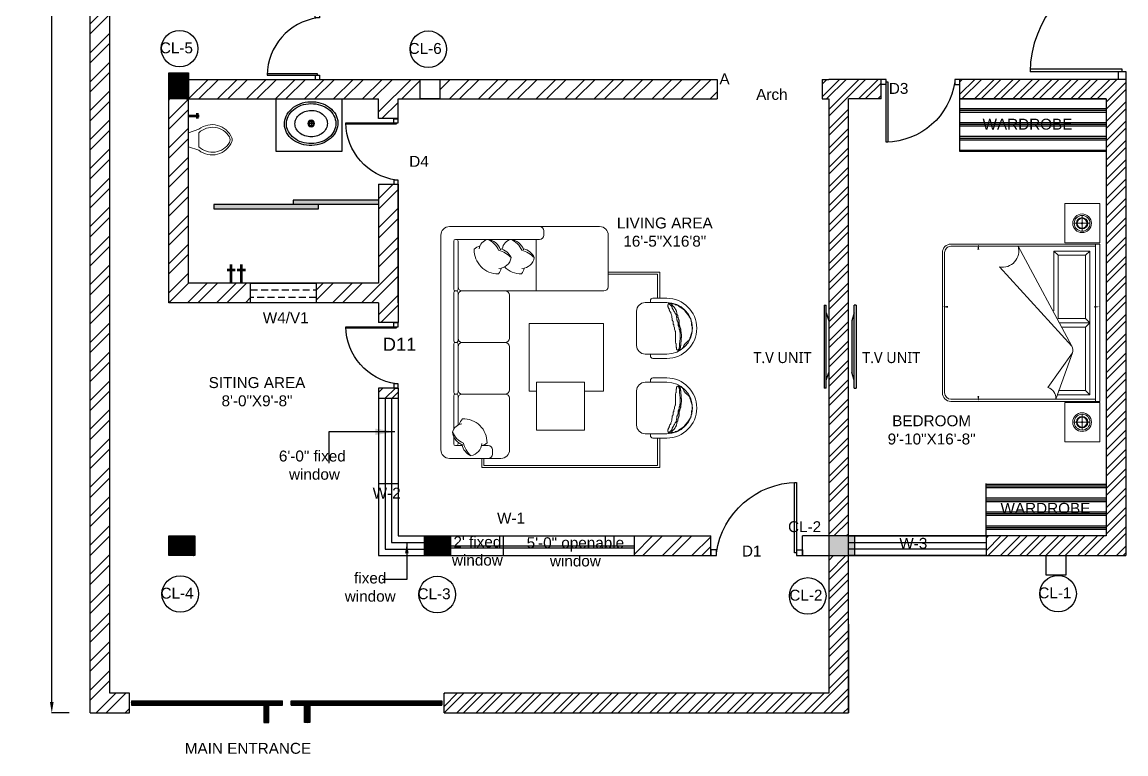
# Model space of a CAD drawing. Header units: inches. Extents: x 111 to 708, y 100 to 802.
# Drawn here: x 111 to 616, y 100 to 435 of the extents above; entities that cross this region are included whole.
import ezdxf

# ---------------------------------------------------------------- set-up
doc = ezdxf.new("R2010")
doc.units = ezdxf.units.IN
doc.header["$MEASUREMENT"] = 0
doc.linetypes.add('HIDDEN2', pattern=[4.7625, 3.175, -1.5875])
for name, color, linetype in [('Appliances', 7, 'Continuous'), ('AREA', 113, 'Continuous'), ('door', 70, 'Continuous'), ('entery gate', 120, 'Continuous'), ('FURNI', 5, 'Continuous'), ('Furniture Layout_30-12-17$0$0-FF-TEXT', 3, 'Continuous'), ('TEXT', 11, 'Continuous'), ('wall', 20, 'Continuous'), ('window', 147, 'Continuous')]:
    doc.layers.add(name, color=color, linetype=linetype)
for name, color, linetype, lineweight in [('ceiling', 144, 'Continuous', 18), ('FURN', 191, 'Continuous', 13), ('revised plan$0$fixtures', 67, 'Continuous', 5)]:
    doc.layers.add(name, color=color, linetype=linetype, lineweight=lineweight)
doc.styles.get("Standard").update_dxf_attribs({"font": 'arial.ttf'})
doc.dimstyles.new('ISO-25', dxfattribs={"dimtxt": 2.5, "dimasz": 2.5, "dimexe": 1.25, "dimexo": 0.625, "dimtad": 1, "dimdec": 0, "dimlunit": 4, "dimtxsty": 'Standard', "dimcen": 2.5, "dimadec": 0, "dimazin": 0, "dimtfac": 1, "dimtdec": 0, "dimtmove": 0, "dimatfit": 3, "dimfxl": 1, "dimarcsym": 0})
doc.dimstyles.get("Standard").update_dxf_attribs({"dimtxt": 6, "dimasz": 5, "dimexe": 0.18, "dimexo": 0.0625, "dimgap": 0.09, "dimtad": 0, "dimtih": 1, "dimtoh": 1, "dimdec": 1, "dimzin": 0, "dimdsep": 46, "dimlunit": 4, "dimtxsty": 'Standard', "dimcen": 0.09, "dimadec": 0, "dimazin": 0, "dimtfac": 1, "dimtdec": 1, "dimtofl": 0, "dimtmove": 0, "dimatfit": 3, "dimfxl": 8, "dimfxlon": 1, "dimtolj": 1, "dimtzin": 0, "dimarcsym": 0})
pattern_1 = [(45, (-13936.562, -3188.478), (-4.4194174, 4.4194174), []), (45, (-13936.562, -3185.353), (-4.4194174, 4.4194174), [])]
pattern_2 = [(45, (-13936.562, -3188.478), (-6.629126, 6.629126), []), (45, (-13936.562, -3183.79), (-6.629126, 6.629126), [])]

# ---------------------------------------------------------------- blocks, each defined once
blk = doc.blocks.new('door')
at = {"layer": 'Furniture Layout_30-12-17$0$0-FF-TEXT'}
for p, q in [((19011.3, 10504.69), (19011.3, 10507.69)), ((19011.3, 10507.69), (19014.3, 10507.69)), ((19014.3, 10507.69), (19014.3, 10504.69)), ((19014.3, 10504.69), (19011.3, 10504.69)), ((19012.8, 10464.69), (18976.8, 10464.69)), ((18976.8, 10464.69), (18976.8, 10463.69)), ((18976.8, 10463.69), (19014.3, 10463.69)), ((19011.3, 10463.69), (19011.3, 10460.69)), ((19012.8, 10463.69), (19012.8, 10464.69)), ((19014.3, 10463.69), (19014.3, 10460.69)), ((19011.3, 10460.69), (19014.3, 10460.69))]:
    blk.add_line(p, q, dxfattribs=at)
blk.add_arc((19018.78, 10463.13), 41.98, 98.1895, 179.2411, dxfattribs=at)
blk = doc.blocks.new('HG')
for p, q in [((34010.57, -5530.25), (34010.57, -5520.42)), ((34014.5, -5516.49), (34030.22, -5516.49)), ((34034.15, -5530.25), (34034.15, -5520.42)), ((34008.6, -5530.25), (34008.6, -5523.96)), ((34009.78, -5522.78), (34010.57, -5522.78)), ((34034.15, -5522.78), (34034.93, -5522.78)), ((34036.11, -5523.96), (34036.11, -5530.25)), ((34010.84, -5531.15), (34010.84, -5531.06)), ((34010.93, -5531.32), (34010.84, -5531.15)), ((34010.84, -5531.32), (34010.93, -5531.15)), ((34010.84, -5531.49), (34010.84, -5531.32)), ((34010.93, -5531.15), (34011.27, -5530.97)), ((34010.93, -5531.15), (34011.1, -5531.32)), ((34010.93, -5531.83), (34010.93, -5531.32)), ((34011.02, -5532.01), (34010.93, -5531.83)), ((34010.93, -5532.18), (34010.93, -5532.09)), ((34011.1, -5532.26), (34010.93, -5532.18)), ((34011.02, -5532.69), (34011.02, -5532.01)), ((34011.1, -5532.87), (34011.02, -5532.69)), ((34011.1, -5531.32), (34011.27, -5531.4)), ((34011.27, -5532.35), (34011.1, -5532.26)), ((34011.1, -5533.21), (34011.1, -5532.87)), ((34011.19, -5533.38), (34011.1, -5533.21)), ((34011.19, -5533.57), (34011.19, -5533.38)), ((34011.27, -5533.74), (34011.19, -5533.57)), ((34011.27, -5530.97), (34011.45, -5530.89)), ((34011.27, -5531.4), (34011.36, -5531.58)), ((34011.45, -5532.52), (34011.27, -5532.35)), ((34011.27, -5533.91), (34011.27, -5533.74)), ((34011.45, -5534), (34011.27, -5533.91)), ((34011.36, -5531.58), (34011.45, -5531.75)), ((34011.45, -5530.89), (34011.62, -5530.89)), ((34011.45, -5531.75), (34011.62, -5531.83)), ((34011.62, -5532.61), (34011.45, -5532.52)), ((34011.53, -5534.17), (34011.45, -5534)), ((34011.62, -5534.34), (34011.53, -5534.17)), ((34011.62, -5530.89), (34011.79, -5530.8)), ((34011.62, -5531.83), (34011.7, -5532.01)), ((34011.79, -5532.78), (34011.62, -5532.61)), ((34011.62, -5534.86), (34011.62, -5534.34)), ((34011.7, -5535.03), (34011.62, -5534.86)), ((34011.7, -5532.01), (34011.96, -5532.18)), ((34011.79, -5535.2), (34011.7, -5535.03)), ((34011.79, -5530.8), (34012.31, -5530.8)), ((34011.96, -5532.87), (34011.79, -5532.78)), ((34011.79, -5535.37), (34011.79, -5535.2)), ((34011.96, -5535.46), (34011.79, -5535.37)), ((34011.96, -5532.18), (34012.13, -5532.35)), ((34012.13, -5532.95), (34011.96, -5532.87)), ((34012.05, -5535.63), (34011.96, -5535.46)), ((34012.22, -5535.72), (34012.05, -5535.63)), ((34012.13, -5532.35), (34012.31, -5532.52)), ((34012.22, -5533.14), (34012.13, -5532.95)), ((34012.39, -5533.31), (34012.22, -5533.14)), ((34012.31, -5535.89), (34012.22, -5535.72)), ((34012.31, -5530.8), (34012.48, -5530.89)), ((34012.31, -5532.52), (34012.48, -5532.61)), ((34012.48, -5533.48), (34012.39, -5533.31)), ((34012.48, -5530.89), (34012.65, -5530.89)), ((34012.48, -5532.61), (34012.74, -5532.69)), ((34012.65, -5533.64), (34012.48, -5533.48)), ((34012.65, -5530.89), (34012.82, -5530.97)), ((34012.82, -5533.74), (34012.65, -5533.64)), ((34012.74, -5532.69), (34012.91, -5532.78)), ((34012.82, -5530.97), (34012.99, -5531.06)), ((34012.99, -5533.81), (34012.82, -5533.74)), ((34012.91, -5532.78), (34013.17, -5532.78)), ((34012.99, -5531.06), (34013.17, -5531.06)), ((34013.17, -5533.91), (34012.99, -5533.81)), ((34013.17, -5531.06), (34013.34, -5531.23)), ((34013.17, -5532.78), (34013.34, -5532.87)), ((34013.34, -5534.08), (34013.17, -5533.91)), ((34013.34, -5531.23), (34013.51, -5531.32)), ((34013.34, -5532.87), (34013.51, -5532.95)), ((34013.51, -5534.17), (34013.34, -5534.08)), ((34013.51, -5531.32), (34013.68, -5531.4)), ((34013.51, -5532.95), (34013.68, -5533.14)), ((34013.68, -5534.25), (34013.51, -5534.17)), ((34013.68, -5531.4), (34013.85, -5531.4)), ((34013.68, -5533.14), (34013.85, -5533.14)), ((34013.85, -5534.43), (34013.68, -5534.25)), ((34013.85, -5531.4), (34014.03, -5531.49)), ((34013.85, -5533.14), (34014.03, -5533.31)), ((34014.03, -5534.51), (34013.85, -5534.43)), ((34014.03, -5531.49), (34014.2, -5531.49)), ((34014.03, -5533.31), (34014.45, -5533.48)), ((34014.2, -5534.6), (34014.03, -5534.51)), ((34014.2, -5531.49), (34014.37, -5531.58)), ((34014.37, -5534.6), (34014.2, -5534.6)), ((34014.37, -5531.58), (34014.71, -5531.75)), ((34014.54, -5534.68), (34014.37, -5534.6)), ((34014.45, -5533.48), (34014.88, -5533.81)), ((34014.71, -5534.77), (34014.54, -5534.68)), ((34014.71, -5531.75), (34015.07, -5532.09)), ((34014.88, -5534.77), (34014.71, -5534.77)), ((34014.88, -5533.81), (34015.24, -5534)), ((34015.07, -5534.86), (34014.88, -5534.77)), ((34015.07, -5532.09), (34015.24, -5532.09)), ((34015.41, -5534.86), (34015.07, -5534.86)), ((34015.24, -5532.09), (34015.5, -5532.18)), ((34015.24, -5534), (34015.5, -5534.17)), ((34015.67, -5534.94), (34015.41, -5534.86)), ((34015.5, -5532.18), (34015.84, -5532.26)), ((34015.5, -5534.17), (34015.67, -5534.25)), ((34015.67, -5534.25), (34015.93, -5534.43)), ((34015.84, -5534.94), (34015.67, -5534.94)), ((34015.84, -5532.26), (34016.18, -5532.44)), ((34016.01, -5535.03), (34015.84, -5534.94)), ((34015.93, -5534.43), (34016.18, -5534.51)), ((34016.18, -5535.11), (34016.01, -5535.03)), ((34016.18, -5532.44), (34016.36, -5532.44)), ((34016.18, -5534.51), (34016.36, -5534.6)), ((34016.36, -5535.2), (34016.18, -5535.11)), ((34016.36, -5532.44), (34016.7, -5532.52)), ((34016.36, -5534.6), (34016.53, -5534.6)), ((34016.53, -5535.29), (34016.36, -5535.2)), ((34016.53, -5534.6), (34016.79, -5534.68)), ((34016.7, -5535.29), (34016.53, -5535.29)), ((34016.7, -5532.52), (34016.96, -5532.52)), ((34016.96, -5535.37), (34016.7, -5535.29)), ((34016.79, -5534.68), (34016.96, -5534.68)), ((34016.96, -5532.52), (34017.22, -5532.61)), ((34016.96, -5534.68), (34017.22, -5534.77)), ((34017.22, -5535.37), (34016.96, -5535.37)), ((34017.22, -5532.61), (34017.47, -5532.61)), ((34017.22, -5534.77), (34017.39, -5534.86)), ((34017.39, -5535.46), (34017.22, -5535.37)), ((34017.39, -5534.86), (34018.16, -5534.86)), ((34017.56, -5535.46), (34017.39, -5535.46)), ((34017.47, -5532.61), (34017.82, -5532.78)), ((34017.82, -5535.63), (34017.56, -5535.46)), ((34017.82, -5532.78), (34018.59, -5532.78)), ((34017.99, -5535.72), (34017.82, -5535.63)), ((34018.16, -5535.72), (34017.99, -5535.72)), ((34018.16, -5534.86), (34018.42, -5534.94)), ((34018.33, -5535.8), (34018.16, -5535.72)), ((34018.42, -5534.94), (34018.68, -5535.03)), ((34018.59, -5532.78), (34019.28, -5533.14)), ((34018.68, -5535.03), (34018.93, -5535.11)), ((34018.93, -5535.11), (34019.11, -5535.2)), ((34019.11, -5535.2), (34019.28, -5535.29)), ((34019.28, -5533.14), (34020.41, -5533.14)), ((34019.28, -5535.29), (34019.54, -5535.37)), ((34019.54, -5535.37), (34019.71, -5535.46)), ((34019.71, -5535.46), (34019.88, -5535.54)), ((34019.88, -5535.54), (34021.09, -5535.54)), ((34020.41, -5533.14), (34020.75, -5533.48)), ((34020.75, -5533.48), (34021.44, -5533.48)), ((34021.09, -5535.54), (34021.78, -5535.89)), ((34021.44, -5533.48), (34022.12, -5533.81)), ((34022.12, -5533.81), (34022.81, -5533.81)), ((34022.81, -5533.81), (34023.5, -5534.17)), ((34023.5, -5534.17), (34023.67, -5534.17)), ((34023.67, -5534.17), (34023.84, -5534.25)), ((34023.84, -5534.25), (34026.16, -5534.25)), ((34026.16, -5534.25), (34026.43, -5534.34)), ((34026.43, -5534.34), (34027.89, -5534.34)), ((34027.89, -5534.34), (34028.07, -5534.25)), ((34028.07, -5534.25), (34028.75, -5534.25)), ((34028.75, -5534.25), (34028.92, -5534.34)), ((34028.92, -5534.34), (34029.1, -5534.43)), ((34029.1, -5534.43), (34029.27, -5534.43)), ((34029.27, -5534.43), (34029.44, -5534.51)), ((34029.44, -5534.51), (34030.47, -5534.51)), ((34030.47, -5534.51), (34030.64, -5534.6)), ((34030.64, -5534.6), (34030.99, -5534.6)), ((34030.99, -5534.6), (34031.16, -5534.68)), ((34031.16, -5534.68), (34031.33, -5534.68)), ((34031.33, -5534.68), (34031.5, -5534.77)), ((34031.5, -5534.77), (34031.86, -5534.77)), ((34031.86, -5534.77), (34032.03, -5534.86)), ((34031.93, -5535.8), (34032.11, -5535.72)), ((34032.03, -5534.86), (34032.2, -5535.03)), ((34032.11, -5535.72), (34032.29, -5535.63)), ((34032.2, -5535.03), (34032.37, -5535.11)), ((34032.29, -5535.63), (34032.37, -5535.63)), ((34032.37, -5535.11), (34032.37, -5535.63)), ((34032.37, -5535.63), (34032.46, -5535.8)), ((34012.48, -5536.06), (34012.31, -5535.89)), ((34012.56, -5536.23), (34012.48, -5536.06)), ((34012.65, -5536.4), (34012.56, -5536.23)), ((34012.74, -5536.58), (34012.65, -5536.4)), ((34012.82, -5536.75), (34012.74, -5536.58)), ((34012.99, -5536.92), (34012.82, -5536.75)), ((34013.08, -5537.09), (34012.99, -5536.92)), ((34013.17, -5537.27), (34013.08, -5537.09)), ((34013.25, -5537.44), (34013.17, -5537.27)), ((34013.42, -5537.61), (34013.25, -5537.44)), ((34013.6, -5537.78), (34013.42, -5537.61)), ((34013.68, -5537.95), (34013.6, -5537.78)), ((34013.77, -5538.13), (34013.68, -5537.95)), ((34013.94, -5538.21), (34013.77, -5538.13)), ((34014.03, -5538.38), (34013.94, -5538.21)), ((34014.2, -5538.38), (34014.03, -5538.38)), ((34014.28, -5538.56), (34014.2, -5538.38)), ((34014.45, -5538.64), (34014.28, -5538.56)), ((34014.63, -5538.73), (34014.45, -5538.64)), ((34014.8, -5538.9), (34014.63, -5538.73)), ((34014.97, -5538.99), (34014.8, -5538.9)), ((34015.07, -5539.16), (34014.97, -5538.99)), ((34015.24, -5539.16), (34015.07, -5539.16)), ((34015.31, -5539.33), (34015.24, -5539.16)), ((34015.5, -5539.42), (34015.31, -5539.33)), ((34015.67, -5539.5), (34015.5, -5539.42)), ((34015.75, -5539.67), (34015.67, -5539.5)), ((34015.93, -5539.67), (34015.75, -5539.67)), ((34015.93, -5539.85), (34015.93, -5539.67)), ((34016.1, -5539.93), (34015.93, -5539.85)), ((34016.18, -5540.1), (34016.1, -5539.93)), ((34016.36, -5540.1), (34016.18, -5540.1)), ((34016.53, -5540.28), (34016.36, -5540.1)), ((34016.7, -5540.36), (34016.53, -5540.28)), ((34016.87, -5540.45), (34016.7, -5540.36)), ((34017.04, -5540.53), (34016.87, -5540.45)), ((34017.22, -5540.62), (34017.04, -5540.53)), ((34017.39, -5540.71), (34017.22, -5540.62)), ((34017.47, -5540.88), (34017.39, -5540.71)), ((34018.68, -5535.8), (34018.33, -5535.8)), ((34018.85, -5535.89), (34018.68, -5535.8)), ((34019.79, -5535.89), (34018.85, -5535.89)), ((34019.97, -5535.97), (34019.79, -5535.89)), ((34020.75, -5535.97), (34019.97, -5535.97)), ((34020.92, -5536.06), (34020.75, -5535.97)), ((34021.09, -5536.06), (34020.92, -5536.06)), ((34021.27, -5536.15), (34021.09, -5536.06)), ((34021.44, -5536.23), (34021.27, -5536.15)), ((34021.95, -5536.4), (34021.44, -5536.23)), ((34021.78, -5535.89), (34022.81, -5535.89)), ((34022.3, -5536.49), (34021.95, -5536.4)), ((34022.47, -5536.58), (34022.3, -5536.49)), ((34022.64, -5536.58), (34022.47, -5536.58)), ((34022.81, -5536.66), (34022.64, -5536.58)), ((34022.81, -5535.89), (34023.16, -5536.23)), ((34023.24, -5536.66), (34022.81, -5536.66)), ((34023.16, -5536.23), (34023.59, -5536.23)), ((34023.41, -5536.75), (34023.24, -5536.66)), ((34023.93, -5536.75), (34023.41, -5536.75)), ((34023.59, -5536.23), (34023.76, -5536.32)), ((34023.76, -5536.32), (34023.93, -5536.32)), ((34023.93, -5536.32), (34024.1, -5536.4)), ((34024.19, -5536.83), (34023.93, -5536.75)), ((34024.1, -5536.4), (34027.46, -5536.4)), ((34024.45, -5536.92), (34024.19, -5536.83)), ((34024.79, -5536.92), (34024.45, -5536.92)), ((34025.05, -5537.01), (34024.79, -5536.92)), ((34025.56, -5537.01), (34025.05, -5537.01)), ((34025.82, -5537.09), (34025.56, -5537.01)), ((34025.99, -5537.09), (34025.82, -5537.09)), ((34026.16, -5537.01), (34025.99, -5537.09)), ((34026.52, -5537.01), (34026.16, -5537.01)), ((34026.69, -5536.92), (34026.52, -5537.01)), ((34028.24, -5536.92), (34026.69, -5536.92)), ((34027.03, -5540.79), (34026.86, -5540.88)), ((34027.29, -5540.71), (34027.03, -5540.79)), ((34027.46, -5540.62), (34027.29, -5540.71)), ((34027.46, -5536.4), (34027.81, -5536.32)), ((34027.64, -5540.53), (34027.46, -5540.62)), ((34027.81, -5540.45), (34027.64, -5540.53)), ((34027.81, -5536.32), (34028.32, -5536.32)), ((34027.89, -5540.28), (34027.81, -5540.45)), ((34028.07, -5540.19), (34027.89, -5540.28)), ((34028.15, -5540.02), (34028.07, -5540.19)), ((34028.32, -5539.93), (34028.15, -5540.02)), ((34028.41, -5536.83), (34028.24, -5536.92)), ((34028.32, -5536.32), (34028.49, -5536.23)), ((34028.41, -5539.76), (34028.32, -5539.93)), ((34028.58, -5536.83), (34028.41, -5536.83)), ((34028.58, -5539.59), (34028.41, -5539.76)), ((34028.49, -5536.23), (34028.67, -5536.23)), ((34028.84, -5536.75), (34028.58, -5536.83)), ((34028.84, -5539.24), (34028.58, -5539.59)), ((34028.67, -5536.23), (34029.1, -5536.15)), ((34029.87, -5536.75), (34028.84, -5536.75)), ((34029.35, -5538.73), (34028.84, -5539.24)), ((34029.1, -5536.15), (34029.78, -5536.15)), ((34029.53, -5538.64), (34029.35, -5538.73)), ((34029.61, -5538.47), (34029.53, -5538.64)), ((34029.78, -5538.38), (34029.61, -5538.47)), ((34029.78, -5536.15), (34030.04, -5536.06)), ((34029.96, -5538.3), (34029.78, -5538.38)), ((34030.04, -5536.66), (34029.87, -5536.75)), ((34030.13, -5538.21), (34029.96, -5538.3)), ((34030.04, -5536.06), (34030.9, -5536.06)), ((34030.21, -5536.66), (34030.04, -5536.66)), ((34030.3, -5538.13), (34030.13, -5538.21)), ((34030.39, -5536.58), (34030.21, -5536.66)), ((34030.47, -5538.04), (34030.3, -5538.13)), ((34030.73, -5536.58), (34030.39, -5536.58)), ((34030.73, -5537.95), (34030.47, -5538.04)), ((34030.9, -5536.49), (34030.73, -5536.58)), ((34030.9, -5537.95), (34030.73, -5537.95)), ((34030.9, -5536.06), (34031.07, -5535.97)), ((34031.16, -5536.49), (34030.9, -5536.49)), ((34031.07, -5537.87), (34030.9, -5537.95)), ((34031.07, -5535.97), (34031.42, -5535.97)), ((34031.16, -5537.7), (34031.07, -5537.87)), ((34031.33, -5536.4), (34031.16, -5536.49)), ((34031.33, -5537.61), (34031.16, -5537.7)), ((34031.5, -5536.32), (34031.33, -5536.4)), ((34031.5, -5537.44), (34031.33, -5537.61)), ((34031.42, -5535.97), (34031.59, -5535.89)), ((34031.86, -5536.32), (34031.5, -5536.32)), ((34031.69, -5537.35), (34031.5, -5537.44)), ((34031.59, -5535.89), (34031.76, -5535.89)), ((34031.86, -5537.09), (34031.69, -5537.18)), ((34031.69, -5537.18), (34031.69, -5537.35)), ((34031.76, -5535.89), (34031.93, -5535.8)), ((34032.03, -5536.23), (34031.86, -5536.32)), ((34031.93, -5536.75), (34031.86, -5536.92)), ((34031.86, -5536.92), (34031.86, -5537.09)), ((34032.03, -5536.58), (34031.93, -5536.75)), ((34032.2, -5536.15), (34032.03, -5536.23)), ((34032.2, -5536.32), (34032.03, -5536.58)), ((34032.37, -5536.15), (34032.2, -5536.15)), ((34032.29, -5536.15), (34032.2, -5536.32)), ((34032.37, -5535.97), (34032.29, -5536.15)), ((34032.46, -5535.8), (34032.37, -5535.97)), ((34017.65, -5541.05), (34017.47, -5540.88)), ((34017.82, -5541.14), (34017.65, -5541.05)), ((34017.99, -5541.22), (34017.82, -5541.14)), ((34018.16, -5541.31), (34017.99, -5541.22)), ((34018.5, -5541.31), (34018.16, -5541.31)), ((34018.68, -5541.39), (34018.5, -5541.31)), ((34018.85, -5541.39), (34018.68, -5541.39)), ((34019.02, -5541.48), (34018.85, -5541.39)), ((34019.19, -5541.48), (34019.02, -5541.48)), ((34019.36, -5541.57), (34019.19, -5541.48)), ((34019.54, -5541.65), (34019.36, -5541.57)), ((34019.71, -5541.74), (34019.54, -5541.65)), ((34020.05, -5541.74), (34019.71, -5541.74)), ((34020.22, -5541.65), (34020.05, -5541.74)), ((34020.92, -5541.65), (34020.22, -5541.65)), ((34021.09, -5541.74), (34020.92, -5541.65)), ((34021.44, -5541.74), (34021.09, -5541.74)), ((34021.61, -5541.83), (34021.44, -5541.74)), ((34022.3, -5541.83), (34021.61, -5541.83)), ((34022.47, -5541.91), (34022.3, -5541.83)), ((34022.81, -5541.91), (34022.47, -5541.91)), ((34022.98, -5541.83), (34022.81, -5541.91)), ((34024.02, -5541.83), (34022.98, -5541.83)), ((34024.19, -5541.74), (34024.02, -5541.83)), ((34024.36, -5541.74), (34024.19, -5541.74)), ((34024.53, -5541.65), (34024.36, -5541.74)), ((34024.7, -5541.65), (34024.53, -5541.65)), ((34024.87, -5541.57), (34024.7, -5541.65)), ((34025.05, -5541.48), (34024.87, -5541.57)), ((34025.22, -5541.39), (34025.05, -5541.48)), ((34025.39, -5541.39), (34025.22, -5541.39)), ((34025.56, -5541.31), (34025.39, -5541.39)), ((34025.73, -5541.31), (34025.56, -5541.31)), ((34025.99, -5541.22), (34025.73, -5541.31)), ((34026.16, -5541.14), (34025.99, -5541.22)), ((34026.35, -5541.05), (34026.16, -5541.14)), ((34026.52, -5540.96), (34026.35, -5541.05)), ((34026.69, -5540.96), (34026.52, -5540.96)), ((34026.86, -5540.88), (34026.69, -5540.96))]:
    blk.add_line(p, q)
for centre, radius, start, end in [((34014.5, -5520.42), 3.93, 90, 180), ((34030.22, -5520.42), 3.93, 0, 90), ((34009.78, -5523.96), 1.18, 90, 180), ((34034.93, -5523.96), 1.18, 0, 90), ((34022.36, -5530.25), 13.76, 180, 0), ((34022.36, -5530.25), 11.79, 180, 360)]:
    blk.add_arc(centre, radius, start, end)
blk = doc.blocks.new('revised plan$0$w.c')
at = {"layer": 'revised plan$0$fixtures'}
for p, q in [((11.05, -0.16), (6.25, 1.44)), ((6.25, -6.56), (6.25, -0.16)), ((11.05, -0.16), (11.05, -6.56)), ((11.05, -6.56), (6.25, -8.16))]:
    blk.add_line(p, q, dxfattribs=at)
for centre, radius, start, end in [((0.19, -6.18), 9.74, 51.4691, 157.9714), ((0, -6.72), 9.06, 46.3677, 148.9468), ((-5.75, -3.36), 3.2, 164.8605, 195.1395), ((0.19, -0.54), 9.74, 202.0284, 308.5307), ((-4.85, -3.36), 3.2, 155.7318, 204.2682), ((0, 0), 9.06, 211.053, 313.6321)]:
    blk.add_arc(centre, radius, start, end, dxfattribs=at)
blk = doc.blocks.new('*D6')
at = {"layer": 'Appliances', "color": 0, "lineweight": -2, "transparency": 16777216}
for p, q in [((12457.42, 13257.41), (12457.42, 13250.83)), ((12529.42, 13257.41), (12529.42, 13250.83)), ((12459.92, 13252.08), (12526.92, 13252.08))]:
    blk.add_line(p, q, dxfattribs=at)
at = {"layer": 'Appliances', "color": 0, "transparency": 16777216}
for points in [[(12459.92, 13252.5), (12459.92, 13251.67), (12457.42, 13252.08)], [(12526.92, 13252.5), (12526.92, 13251.67), (12529.42, 13252.08)]]:
    blk.add_solid(points, dxfattribs=at)
at = {"layer": 'Defpoints', "color": 0, "transparency": 16777216}
for p in [(12457.42, 13258.03), (12529.42, 13258.03), (12529.42, 13252.08)]:
    blk.add_point(p, dxfattribs=at)
at = {"layer": 'Appliances', "color": 0, "transparency": 16777216, "insert": (12493.42, 13253.98), "char_height": 2.5, "attachment_point": 5}
blk.add_mtext("6'", dxfattribs=at)
blk = doc.blocks.new('*D7')
at = {"layer": 'Appliances', "color": 0, "lineweight": -2, "transparency": 16777216}
for p, q in [((12497.99, 13307.61), (12501.94, 13307.61)), ((12500.69, 13305.11), (12500.69, 13238.14)), ((12497.99, 13235.64), (12501.94, 13235.64))]:
    blk.add_line(p, q, dxfattribs=at)
at = {"layer": 'Appliances', "color": 0, "transparency": 16777216}
for points in [[(12500.27, 13305.11), (12501.1, 13305.11), (12500.69, 13307.61)], [(12500.27, 13238.14), (12501.1, 13238.14), (12500.69, 13235.64)]]:
    blk.add_solid(points, dxfattribs=at)
at = {"layer": 'Defpoints', "color": 0, "transparency": 16777216}
for p in [(12497.36, 13307.61), (12497.36, 13235.64), (12500.69, 13235.64)]:
    blk.add_point(p, dxfattribs=at)
at = {"layer": 'Appliances', "color": 0, "transparency": 16777216, "insert": (12498.78, 13271.63), "char_height": 2.5, "attachment_point": 5, "rotation": 90}
blk.add_mtext("6'", dxfattribs=at)
blk = doc.blocks.new('revised plan$0$Sink - Oval top')
for p, q in [((-1, 0), (1, 0)), ((0, 1), (0, -1))]:
    blk.add_line(p, q)
at = {"linetype": 'Continuous'}
for points in [[(-12.23, 0.39, 0.117634), (-11.46, -3.36, 0.104469), (-8.88, -6.8, 0.090016), (-5.08, -9.07, 0.08192), (-0.32, -10.02, 0.08192), (4.49, -9.38, 0.090016), (8.42, -7.36, 0.104469), (11.22, -4.09, 0.117634), (12.23, -0.39, 0.117634), (11.46, 3.36, 0.104469), (8.88, 6.8, 0.090016), (5.08, 9.07, 0.08192), (0.32, 10.02, 0.08192), (-4.49, 9.38, 0.090016), (-8.42, 7.36, 0.104469), (-11.22, 4.09, 0.117634)], [(-11.29, 0.16, 0.118622), (-10.52, -3.25, 0.104678), (-8.07, -6.36, 0.089562), (-4.54, -8.37, 0.081185), (-0.13, -9.15, 0.081185), (4.3, -8.49, 0.089562), (7.89, -6.58, 0.104678), (10.42, -3.55, 0.118622), (11.29, -0.16, 0.118622), (10.52, 3.25, 0.104678), (8.07, 6.36, 0.089562), (4.54, 8.37, 0.081185), (0.13, 9.15, 0.081185), (-4.3, 8.49, 0.089562), (-7.89, 6.58, 0.104678), (-10.42, 3.55, 0.118622)], [(-7.42, 0.08, 0.118283), (-6.91, -2.17, 0.104607), (-5.29, -4.21, 0.089718), (-2.97, -5.53, 0.081436), (-0.07, -6.04, 0.081436), (2.84, -5.59, 0.089718), (5.2, -4.33, 0.104607), (6.86, -2.32, 0.118283), (7.42, -0.08, 0.118283), (6.91, 2.17, 0.104607), (5.29, 4.21, 0.089718), (2.97, 5.53, 0.081436), (0.07, 6.04, 0.081436), (-2.84, 5.59, 0.089718), (-5.2, 4.33, 0.104607), (-6.86, 2.32, 0.118283)]]:
    blk.add_lwpolyline(points, format="xyb", close=True, dxfattribs=at)
for radius in [1.5, 1]:
    blk.add_circle((0, 0), radius)
blk = doc.blocks.new('*D17')
at = {"layer": 'Defpoints', "color": 0, "transparency": 16777216}
for p in [(141.89, 776.42), (124.39, 118.46), (141.89, 118.46)]:
    blk.add_point(p, dxfattribs=at)
at = {"layer": 'window', "color": 0, "lineweight": -2, "transparency": 16777216}
for p, q in [((132.39, 776.42), (124.21, 776.42)), ((124.39, 771.42), (124.39, 450.59)), ((124.39, 123.46), (124.39, 444.29)), ((132.39, 118.46), (124.21, 118.46))]:
    blk.add_line(p, q, dxfattribs=at)
at = {"layer": 'window', "color": 0, "transparency": 16777216}
for points in [[(123.55, 771.42), (125.22, 771.42), (124.39, 776.42)], [(123.55, 123.46), (125.22, 123.46), (124.39, 118.46)]]:
    blk.add_solid(points, dxfattribs=at)
at = {"layer": 'window', "color": 0, "transparency": 16777216, "insert": (124.39, 447.44), "char_height": 6, "attachment_point": 5}
blk.add_mtext('\\A1;54\'-10"', dxfattribs=at)
blk = doc.blocks.new('bed')
at = {"layer": 'ceiling'}
for p, q in [((12438.92, 13291.73), (12438.92, 13307.61)), ((12438.92, 13307.61), (12456.92, 13307.61)), ((12456.92, 13307.61), (12456.92, 13291.73)), ((12457.42, 13307.61), (12457.42, 13239.57)), ((12529.42, 13307.61), (12457.42, 13307.61)), ((12529.42, 13305.64), (12457.42, 13305.64)), ((12458.42, 13305.64), (12458.42, 13239.57)), ((12528.42, 13239.57), (12528.42, 13305.64)), ((12529.42, 13239.57), (12529.42, 13307.61)), ((12547.92, 13307.61), (12529.92, 13307.61)), ((12529.92, 13307.61), (12529.92, 13291.73)), ((12547.92, 13291.73), (12547.92, 13307.61)), ((12447.92, 13299.56), (12444.31, 13299.56)), ((12447.92, 13299.56), (12447.92, 13303.17)), ((12447.92, 13299.56), (12447.92, 13295.95)), ((12447.92, 13299.56), (12451.53, 13299.56)), ((12526.24, 13303.03), (12460.42, 13303.03)), ((12460.42, 13303.03), (12460.42, 13288.16)), ((12462.38, 13301.07), (12460.42, 13303.03)), ((12462.38, 13301.07), (12462.38, 13288.83)), ((12491.45, 13301.07), (12462.38, 13301.07)), ((12493.42, 13303.03), (12491.45, 13301.07)), ((12491.45, 13301.07), (12491.45, 13290.43)), ((12493.42, 13303.03), (12493.42, 13289.43)), ((12495.38, 13301.07), (12493.42, 13303.03)), ((12524.28, 13301.07), (12495.38, 13301.07)), ((12495.38, 13301.07), (12495.38, 13288.42)), ((12526.24, 13303.03), (12524.28, 13301.07)), ((12524.28, 13288.64), (12524.28, 13301.07)), ((12526.24, 13286.68), (12526.24, 13303.03)), ((12538.92, 13299.56), (12535.31, 13299.56)), ((12538.92, 13299.56), (12538.92, 13303.17)), ((12538.92, 13299.56), (12542.53, 13299.56)), ((12538.92, 13299.56), (12538.92, 13295.95)), ((12479.58, 13295.19), (12458.42, 13287.48)), ((12479.58, 13295.19), (12463.84, 13283.89)), ((12528.42, 13270.27), (12482.72, 13294.89)), ((12518.94, 13261.73), (12482.72, 13294.89)), ((12456.92, 13291.73), (12438.92, 13291.73)), ((12529.92, 13291.73), (12547.92, 13291.73)), ((12495.38, 13288.64), (12524.28, 13288.64)), ((12498.81, 13286.68), (12526.24, 13286.68)), ((12524.28, 13288.64), (12526.24, 13286.68)), ((12461.35, 13236.64), (12525.49, 13236.64)), ((12461.35, 13235.64), (12525.49, 13235.64))]:
    blk.add_line(p, q, dxfattribs=at)
for centre, radius in [((12447.92, 13299.56), 4.27), ((12447.92, 13299.56), 3.61), ((12447.92, 13299.56), 2.6), ((12447.92, 13299.56), 2.26), ((12447.92, 13299.56), 0.288), ((12538.92, 13299.56), 4.27), ((12538.92, 13299.56), 3.61), ((12538.92, 13299.56), 2.6), ((12538.92, 13299.56), 2.26), ((12538.92, 13299.56), 0.288)]:
    blk.add_circle(centre, radius, dxfattribs=at)
for centre, radius, start, end in [((12480.81, 13291.46), 3.93, 60.9201, 108.2785), ((12458.89, 13282.3), 5.2, 17.8062, 95.2005), ((12526.25, 13263.15), 7.44, 73.066, 190.9923), ((12461.35, 13239.57), 3.93, 180, 270), ((12461.35, 13239.57), 2.93, 180, 270), ((12525.49, 13239.57), 3.93, 270, 0), ((12525.49, 13239.57), 2.93, 270, 0)]:
    blk.add_arc(centre, radius, start, end, dxfattribs=at)
at = {"layer": 'Appliances'}
dim = blk.add_linear_dim(base=(12500.69, 13235.64), p1=(12497.36, 13307.61), p2=(12497.36, 13235.64), angle=90, dimstyle='ISO-25', dxfattribs=at)
dim.commit()
dim.dimension.update_dxf_attribs({"geometry": '*D7', "text_midpoint": (12498.78, 13271.63)})
dim = blk.add_linear_dim(base=(12529.42, 13252.08), p1=(12457.42, 13258.03), p2=(12529.42, 13258.03), dimstyle='ISO-25', dxfattribs=at)
dim.commit()
dim.dimension.update_dxf_attribs({"geometry": '*D6', "text_midpoint": (12493.42, 13253.98)})

msp = doc.modelspace()

# ---------------------------------------------------------------- hatches: boundary and pattern name
at = {"layer": 'Appliances', "true_color": 0x4554a5}
h = msp.add_hatch(color=175, dxfattribs=at)
h.dxf.hatch_style = 1
h.paths.add_polyline_path([(234.89, 353.15), (234.89, 351.15), (246.5, 351.15), (273.89, 351.15), (273.89, 353.15)])
h.paths.add_polyline_path([(246.5, 349.15), (246.5, 351.15), (198.5, 351.15), (198.5, 349.15)])
at = {"layer": 'Appliances', "true_color": 0xc8c92d}
h = msp.add_hatch(color=52, dxfattribs=at)
h.dxf.hatch_style = 1
h.paths.add_polyline_path([(488.89, 199.46), (479.89, 199.46), (479.89, 190.46), (488.89, 190.46)])
h.paths.add_polyline_path([(491.89, 199.46), (488.89, 199.46), (488.89, 190.46), (491.89, 190.46)])
at = {"layer": 'FURNI', "ltscale": 50}
h = msp.add_hatch(dxfattribs=at)
h.set_pattern_fill('PLAST', color=25)
h.set_pattern_definition([(0, (-17017.636, -10401.497), (0, 6.35), []), (0, (-17017.636, -10400.703), (0, 6.35), []), (0, (-17017.636, -10399.9095), (0, 6.35), [])])
h.paths.add_polyline_path([(539.89, 399.46), (539.89, 375.46), (606.89, 375.46), (606.89, 399.46)])
h = msp.add_hatch(dxfattribs=at)
h.set_pattern_fill('PLAST', color=25)
h.set_pattern_definition([(0, (-17017.636, -10370.169), (0, 6.35), []), (0, (-17017.636, -10369.375), (0, 6.35), []), (0, (-17017.636, -10368.581), (0, 6.35), [])])
h.paths.add_polyline_path([(606.89, 199.46), (606.89, 223.46), (551.89, 223.46), (551.89, 199.46)])
h.paths.add_polyline_path([(557.37, 206.55), (601.5, 206.55), (601.5, 217.35), (557.37, 217.35)], flags=24)
h = msp.add_hatch(dxfattribs=at)
h.set_pattern_fill('ANSI32', color=25)
h.set_pattern_definition([(45, (-17017.636, -10401.497), (-6.735192, 6.735192), []), (45, (-17013.146, -10401.497), (-6.735192, 6.735192), [])])
h.paths.add_polyline_path([(425.89, 199.46), (390.89, 199.46), (390.89, 190.46), (425.89, 190.46), (425.89, 192.76)])
at = {"layer": 'wall'}
h = msp.add_hatch(dxfattribs=at)
h.set_pattern_fill('STEEL', color=32, scale=75)
h.set_pattern_definition(pattern_2)
h.paths.add_polyline_path([(141.89, 118.46), (159.89, 118.46), (159.89, 127.46), (150.89, 127.46), (150.89, 767.46), (141.89, 767.46)])
at = {"layer": 'wall', "true_color": 0xf8d731}
h = msp.add_hatch(dxfattribs=at)
h.set_pattern_fill('ANSI31', color=40)
h.set_pattern_definition([(45, (-13936.56224, -3188.4779), (-0.0883883476, 0.0883883476), [])])
h.paths.add_polyline_path([(177.89, 199.46), (177.89, 190.46), (189.89, 190.46), (189.89, 199.46)])
h.paths.add_polyline_path([(294.89, 199.46), (294.89, 190.46), (306.89, 190.46), (306.89, 199.46)])
h.paths.add_polyline_path([(186.89, 399.46), (186.89, 411.46), (177.89, 411.46), (177.89, 399.46)])
h.paths.add_polyline_path([(291.89, 538.46), (300.89, 538.46), (300.89, 547.46), (291.89, 547.46)])
h.paths.add_polyline_path([(186.89, 538.46), (186.89, 550.46), (177.89, 550.46), (177.89, 538.46)])
h.paths.add_polyline_path([(177.89, 730.46), (186.89, 730.46), (186.89, 742.42), (177.89, 742.42)])
at = {"layer": 'wall'}
h = msp.add_hatch(dxfattribs=at)
h.set_pattern_fill('STEEL', color=32, scale=75)
h.set_pattern_definition(pattern_2)
h.paths.add_polyline_path([(273.89, 399.46), (273.89, 390.46), (282.89, 390.46), (282.89, 399.46), (292.89, 399.46), (292.89, 408.46), (246.89, 408.46), (244.98, 408.46), (186.89, 408.46), (186.89, 399.46)])
h = msp.add_hatch(dxfattribs=at)
h.set_pattern_fill('STEEL', color=32, scale=75)
h.set_pattern_definition(pattern_2)
h.paths.add_polyline_path([(428.89, 399.46), (428.89, 408.46), (301.89, 408.46), (301.89, 399.46)])
h = msp.add_hatch(dxfattribs=at)
h.set_pattern_fill('STEEL', color=32, scale=50)
h.set_pattern_definition(pattern_1)
h.paths.add_polyline_path([(488.89, 399.46), (503.89, 399.46), (503.89, 408.46), (479.89, 408.46), (476.89, 408.46), (476.89, 399.46), (479.89, 399.46), (479.89, 199.46), (488.89, 199.46)])
h.paths.add_polyline_path([(615.89, 408.46), (539.89, 408.46), (539.89, 399.46), (606.89, 399.46), (606.89, 375.46), (606.89, 199.46), (551.89, 199.46), (551.89, 190.46), (615.89, 190.46)])
h.paths.add_polyline_path([(303.89, 127.46), (303.89, 118.46), (488.89, 118.46), (488.89, 190.46), (479.89, 190.46), (479.89, 159.13), (479.89, 127.46)])
h = msp.add_hatch(dxfattribs=at)
h.set_pattern_fill('STEEL', color=32, scale=75)
h.set_pattern_definition(pattern_2)
h.paths.add_polyline_path([(186.89, 399.46), (177.89, 399.46), (177.89, 306.15), (215.4, 306.15), (215.4, 315.15), (186.89, 315.15)])
h.paths.add_polyline_path([(245.38, 315.15), (245.38, 306.15), (273.89, 306.15), (273.89, 297.15), (282.89, 297.15), (282.89, 306.15), (282.89, 360.46), (280.98, 360.46), (273.89, 360.46), (273.89, 315.15)])
h = msp.add_hatch(dxfattribs=at)
h.set_pattern_fill('STEEL', color=32, scale=50)
h.set_pattern_definition(pattern_1)
h.paths.add_polyline_path([(282.89, 262.46), (282.89, 267.15), (280.98, 267.15), (273.89, 267.15), (273.89, 262.46)])
at = {"layer": 'window'}
h = msp.add_hatch(dxfattribs=at)
h.set_pattern_fill('ANSI31', color=4)
h.set_pattern_definition([(45, (-12619.03426, -3296.25331), (-0.0883883476, 0.0883883476), [])])
h.paths.add_polyline_path([(302.89, 123.96), (233.89, 123.96), (233.89, 121.96), (302.89, 121.96)])
h.paths.add_polyline_path([(229.89, 123.96), (160.89, 123.96), (160.89, 121.96), (229.89, 121.96)])
h.paths.add_polyline_path([(223.74, 121.96), (221.36, 121.96), (221.36, 114.13), (223.74, 114.13)])
h.paths.add_polyline_path([(242.43, 121.96), (240.04, 121.96), (240.04, 114.13), (242.43, 114.13)])

# ---------------------------------------------------------------- linework, layer by layer
for p, q in [((477.89, 305.15), (477.89, 267.15)), ((477.89, 305.15), (478.68, 305.15)), ((478.68, 267.15), (478.68, 305.15)), ((491.62, 267.15), (491.62, 305.15)), ((492.42, 305.15), (491.62, 305.15)), ((492.42, 305.15), (492.42, 267.15)), ((478.68, 301.55), (479.89, 297.99)), ((491.62, 301.55), (490.42, 297.99)), ((478.68, 270.74), (479.89, 274.3)), ((491.62, 270.74), (490.42, 274.3)), ((478.68, 267.15), (477.89, 267.15)), ((491.62, 267.15), (492.42, 267.15))]:
    msp.add_line(p, q)
for points in [[(479.89, 297.99), (479.89, 274.3)], [(490.42, 297.99), (490.42, 274.3)]]:
    msp.add_lwpolyline(points)
at = {"layer": 'Appliances'}
msp.add_lwpolyline([(479.89, 190.46), (491.89, 190.46), (491.89, 199.46), (479.89, 199.46)], close=True, dxfattribs=at)
at = {"layer": 'AREA'}
for points in [[(227.06, 399.46), (257.06, 399.46), (257.06, 375.5), (227.06, 375.5)], [(539.89, 399.46), (606.89, 399.46), (606.89, 375.46), (539.89, 375.46)]]:
    msp.add_lwpolyline(points, close=True, dxfattribs=at)
msp.add_lwpolyline([(606.89, 399.46), (606.89, 199.46), (551.89, 199.46), (551.89, 223.46)], dxfattribs=at)
at = {"layer": 'ceiling'}
for p, q in [((375.09, 341.07), (306.35, 341.07)), ((349.58, 337.14), (349.58, 339.11)), ((302.42, 337.14), (302.42, 238.89)), ((308.31, 334.39), (308.31, 312.38)), ((309.1, 335.18), (347.61, 335.18)), ((309.49, 335.18), (309.1, 335.18)), ((310.28, 313.56), (310.28, 334.39)), ((344.57, 335.18), (347.61, 335.18)), ((346.09, 335.18), (346.09, 311.6)), ((379.02, 313.56), (379.02, 337.14)), ((344.41, 328.21), (344.41, 327.61)), ((310.28, 312.38), (310.28, 315.21)), ((308.31, 310.81), (308.31, 288.8)), ((309.49, 311.6), (309.1, 311.6)), ((309.1, 311.6), (309.49, 311.6)), ((310.28, 288.8), (310.28, 310.81)), ((312.24, 311.6), (331.89, 311.6)), ((377.05, 311.6), (331.89, 311.6)), ((333.86, 289.98), (333.86, 309.63)), ((333.86, 292.03), (333.86, 293.81)), ((309.1, 288.02), (309.49, 288.02)), ((309.1, 288.02), (309.49, 288.02)), ((312.24, 288.02), (331.89, 288.02)), ((308.31, 276.23), (308.31, 287.23)), ((310.28, 287.23), (310.28, 276.23)), ((333.86, 266.4), (333.86, 286.05)), ((308.31, 276.23), (308.31, 265.22)), ((310.28, 265.22), (310.28, 276.23)), ((333.86, 268.45), (333.86, 270.23)), ((308.31, 248.26), (308.31, 263.65)), ((309.1, 264.44), (309.49, 264.44)), ((309.1, 264.44), (309.49, 264.44)), ((310.28, 263.65), (310.28, 250.24)), ((312.24, 264.44), (331.89, 264.44)), ((333.86, 238.89), (333.86, 262.47)), ((308.31, 241.64), (308.31, 244.99)), ((309.49, 240.86), (309.1, 240.86)), ((312.17, 240.86), (309.49, 240.86)), ((310.28, 242.36), (310.28, 241.64)), ((324.03, 240.86), (320.99, 240.86)), ((326, 236.93), (326, 238.89)), ((329.93, 234.96), (306.35, 234.96))]:
    msp.add_line(p, q, dxfattribs=at)
for points in [[(379.02, 320.27), (402.62, 320.27), (402.62, 308.27)], [(379.02, 319.27), (401.62, 319.27), (401.62, 308.27)], [(368.12, 265.72), (376.91, 265.72), (376.91, 296.64), (342.81, 296.64), (342.81, 265.72), (346.12, 265.72)], [(402.62, 244.27), (402.62, 230.77), (321.12, 230.77), (321.12, 234.96)], [(401.62, 244.27), (401.62, 231.77), (322.12, 231.77), (322.12, 234.96)]]:
    msp.add_lwpolyline(points, dxfattribs=at)
msp.add_lwpolyline([(368.12, 247.92), (368.12, 269.92), (346.12, 269.92), (346.12, 247.92)], close=True, dxfattribs=at)
for centre, radius, start, end in [((306.35, 337.14), 3.93, 90, 180), ((347.61, 339.11), 1.96, 0, 90), ((375.09, 337.14), 3.93, 0, 90), ((309.1, 334.39), 0.786, 90, 180), ((309.49, 334.39), 0.786, 0, 90), ((325.04, 330.21), 5.12, 104.1064, 172.232), ((323.26, 328.51), 6.69, 17.2714, 85.4668), ((320.78, 327.03), 8.68, 21.5683, 69.7406), ((335.62, 330.21), 5.12, 104.1064, 172.232), ((333.85, 328.51), 6.69, 17.2714, 85.4668), ((331.37, 327.03), 8.68, 21.5683, 69.7406), ((347.61, 337.14), 1.97, 270, 0), ((328.63, 330.35), 10.93, 178.285, 270.5789), ((322.16, 326.14), 6.36, 106.7793, 134.4945), ((326.14, 319.03), 11.52, 42.7368, 76.3508), ((328.21, 324.09), 6.95, 23.3152, 79.3613), ((336.72, 319.03), 11.52, 42.7368, 76.3508), ((338.8, 324.09), 6.95, 23.3152, 79.3613), ((328.76, 327.81), 5.92, 272.0672, 350.6072), ((339.34, 327.81), 5.92, 272.0672, 350.6072), ((325.54, 322.5), 4.45, 316.1116, 353.7097), ((339.22, 330.35), 10.93, 225.2883, 270.5789), ((336.12, 322.5), 4.45, 316.1116, 353.7097), ((312.24, 313.56), 1.97, 180, 270), ((377.05, 313.56), 1.97, 270, 0), ((309.1, 312.38), 0.786, 180, 270), ((309.1, 310.81), 0.786, 90, 180), ((309.49, 312.38), 0.786, 270, 0), ((309.49, 310.81), 0.786, 0, 90), ((312.24, 309.63), 1.97, 90, 180), ((331.89, 309.63), 1.97, 0, 90), ((309.1, 288.8), 0.786, 180, 270), ((309.1, 287.23), 0.786, 90, 180), ((309.49, 288.8), 0.786, 270, 0), ((309.49, 287.23), 0.786, 0, 90), ((312.24, 289.98), 1.97, 180, 270), ((312.24, 286.05), 1.97, 90, 180), ((331.89, 289.98), 1.97, 270, 0), ((331.89, 286.05), 1.97, 0, 90), ((309.1, 265.22), 0.786, 180, 270), ((309.1, 263.65), 0.786, 90, 180), ((309.49, 265.22), 0.786, 270, 0), ((309.49, 263.65), 0.786, 0, 90), ((312.24, 266.4), 1.97, 180, 270), ((312.24, 262.47), 1.97, 90, 180), ((331.89, 266.4), 1.97, 270, 0), ((331.89, 262.47), 1.97, 0, 90), ((316.86, 248.65), 6.36, 135.5055, 163.2207), ((312.65, 242.18), 10.93, 359.4211, 91.715), ((312.79, 245.77), 5.12, 97.768, 165.8936), ((315.97, 250.03), 8.68, 200.2594, 248.4317), ((314.49, 247.55), 6.69, 184.5332, 252.7286), ((306.35, 238.89), 3.93, 180, 270), ((309.1, 241.64), 0.786, 180, 270), ((309.49, 241.64), 0.786, 270, 0), ((318.91, 242.6), 6.95, 190.6387, 246.6848), ((323.97, 244.67), 11.52, 193.6492, 227.2632), ((315.19, 242.06), 5.92, 279.3928, 357.9328), ((320.5, 245.27), 4.45, 276.2903, 313.8884), ((324.03, 238.89), 1.97, 0, 90), ((329.93, 238.89), 3.93, 270, 0), ((324.03, 236.93), 1.97, 270, 0)]:
    msp.add_arc(centre, radius, start, end, dxfattribs=at)
at = {"layer": 'Defpoints'}
for points in [[(186.89, 411.46), (186.89, 399.46), (177.89, 399.46), (177.89, 411.46)], [(292.89, 408.46), (301.89, 408.46), (301.89, 399.46), (292.89, 399.46)], [(189.89, 199.46), (189.89, 190.46), (177.89, 190.46), (177.89, 199.46)], [(294.89, 190.46), (294.89, 199.46), (306.89, 199.46), (306.89, 190.46)], [(579.39, 190.46), (588.39, 190.46), (588.39, 181.46), (579.39, 181.46)]]:
    msp.add_lwpolyline(points, close=True, dxfattribs=at)
at = {"layer": 'door'}
for p, q in [((273.89, 353.15), (234.89, 353.15)), ((234.89, 353.15), (234.89, 351.15)), ((273.89, 351.15), (234.89, 351.15)), ((306.89, 194.96), (390.89, 194.96)), ((306.89, 193.96), (390.89, 193.96))]:
    msp.add_line(p, q, dxfattribs=at)
for points in [[(246.5, 351.15), (198.5, 351.15), (198.5, 349.15), (246.5, 349.15)], [(488.89, 199.46), (551.89, 199.46), (551.89, 190.46), (488.89, 190.46)], [(488.89, 196.46), (551.89, 196.46), (551.89, 193.46), (488.89, 193.46)]]:
    msp.add_lwpolyline(points, close=True, dxfattribs=at)
for points in [[(276.89, 262.46), (276.89, 193.46), (294.89, 193.46)], [(279.89, 262.46), (279.89, 196.46), (294.89, 196.46)]]:
    msp.add_lwpolyline(points, dxfattribs=at)
at = {"layer": 'entery gate'}
for p, q in [((160.89, 123.96), (229.89, 123.96)), ((160.89, 123.96), (160.89, 121.96)), ((160.89, 121.96), (229.89, 121.96)), ((229.89, 121.96), (229.89, 123.96)), ((233.89, 123.96), (302.89, 123.96)), ((233.89, 121.96), (233.89, 123.96)), ((233.89, 121.96), (302.89, 121.96)), ((302.89, 123.96), (302.89, 121.96))]:
    msp.add_line(p, q, dxfattribs=at)
for points in [[(223.74, 121.96), (221.36, 121.96), (221.36, 114.13), (223.74, 114.13)], [(240.04, 121.96), (242.43, 121.96), (242.43, 114.13), (240.04, 114.13)]]:
    msp.add_lwpolyline(points, close=True, dxfattribs=at)
at = {"layer": 'FURN', "color": 0, "lineweight": 50}
for p, q in [((186.89, 391.77), (191.91, 391.77)), ((190.98, 392.97), (190.98, 390.6)), ((206.49, 314.97), (206.49, 323.69)), ((211.15, 314.97), (211.15, 323.69)), ((204.62, 321.3), (208.36, 321.3)), ((209.28, 321.3), (213.02, 321.3))]:
    msp.add_line(p, q, dxfattribs=at)
at = {"layer": 'TEXT'}
for centre in [(182.86, 422.5), (296.69, 422.23), (183.17, 172.91), (300.76, 172.66), (470.3, 172.02), (584.84, 173.05)]:
    msp.add_circle(centre, 8.37, dxfattribs=at)
at = {"layer": 'wall'}
for p, q in [((141.89, 118.46), (141.89, 776.42)), ((150.89, 127.46), (150.89, 767.46)), ((177.89, 306.15), (177.89, 411.46)), ((186.89, 408.46), (186.89, 411.46)), ((186.89, 408.46), (290.94, 408.46)), ((246.89, 408.46), (428.89, 408.46)), ((428.89, 408.46), (428.89, 399.46)), ((476.89, 408.46), (476.89, 399.46)), ((476.89, 408.46), (479.89, 408.46)), ((503.89, 408.46), (479.89, 408.46)), ((503.89, 399.46), (503.89, 408.46)), ((615.89, 408.46), (539.89, 408.46)), ((539.89, 399.46), (539.89, 408.46)), ((615.89, 408.46), (615.89, 190.46)), ((186.89, 399.46), (273.89, 399.46)), ((186.89, 315.15), (186.89, 399.46)), ((273.89, 390.46), (273.89, 399.46)), ((282.89, 399.46), (428.89, 399.46)), ((282.89, 388.54), (282.89, 399.46)), ((476.89, 399.46), (479.89, 399.46)), ((479.89, 399.46), (479.89, 159.13)), ((488.89, 168.13), (488.89, 399.46)), ((503.89, 399.46), (488.89, 399.46)), ((606.89, 399.46), (539.89, 399.46)), ((282.89, 390.46), (273.89, 390.46)), ((606.89, 375.46), (539.89, 375.46)), ((273.89, 360.46), (273.89, 315.15)), ((273.89, 360.46), (282.89, 360.46)), ((282.89, 306.15), (282.89, 362.37)), ((282.89, 360.46), (282.89, 306.15)), ((273.89, 315.15), (186.89, 315.15)), ((273.89, 306.15), (177.89, 306.15)), ((273.89, 306.15), (273.89, 297.15)), ((282.89, 306.15), (282.89, 297.15)), ((282.89, 297.15), (273.89, 297.15)), ((282.89, 267.15), (273.89, 267.15)), ((273.89, 267.15), (273.89, 190.46)), ((282.89, 267.15), (282.89, 199.46)), ((273.89, 262.46), (282.89, 262.46)), ((273.89, 223.46), (282.89, 223.46)), ((551.89, 199.46), (551.89, 223.46)), ((282.89, 199.46), (294.89, 199.46)), ((301.89, 199.46), (425.89, 199.46)), ((330.89, 199.46), (330.89, 190.46)), ((390.89, 199.46), (390.89, 190.46)), ((425.89, 190.46), (425.89, 199.46)), ((479.89, 199.46), (467.89, 199.46)), ((467.89, 190.46), (467.89, 199.46)), ((606.89, 199.46), (488.89, 199.46)), ((551.89, 199.46), (551.89, 190.46)), ((606.89, 199.46), (551.89, 199.46)), ((273.89, 190.46), (425.89, 190.46)), ((467.89, 190.46), (479.89, 190.46)), ((488.89, 190.46), (615.89, 190.46)), ((488.89, 118.46), (488.89, 190.46)), ((551.89, 190.46), (615.89, 190.46)), ((479.89, 159.13), (479.89, 127.46)), ((479.89, 159.13), (479.89, 127.46)), ((488.89, 159.13), (488.89, 118.46)), ((159.89, 127.46), (150.89, 127.46)), ((159.89, 118.46), (159.89, 127.46)), ((303.89, 118.46), (303.89, 127.46)), ((479.89, 127.46), (303.89, 127.46)), ((141.89, 118.46), (159.89, 118.46)), ((303.89, 118.46), (488.89, 118.46))]:
    msp.add_line(p, q, dxfattribs=at)
at = {"layer": 'wall', "color": 7, "true_color": 0xffffff}
msp.add_lwpolyline([(215.4, 306.15), (215.4, 315.15), (245.38, 315.15), (245.38, 306.15)], close=True, dxfattribs=at)
at = {"layer": 'wall', "color": 9, "linetype": 'HIDDEN2'}
msp.add_lwpolyline([(215.4, 308.67), (215.4, 312.15), (245.38, 312.15), (245.38, 308.67)], close=True, dxfattribs=at)

# ---------------------------------------------------------------- block references
at = {"layer": 'Appliances', "xscale": 1.170212765957504, "yscale": 1.170212765957504, "zscale": 1.170212765957504}
msp.add_blockref('door', (-21634.89, -11832.77), dxfattribs=at)
at = {"layer": 'Appliances'}
for p, xscale, yscale, zscale, rotation in [((-7508.55, -14155.69), -0.7659574468085106, 0.7659574468085106, 0.7659574468085106, 270), ((9815.74, 17181.96), -0.8936170212765862, 0.8936170212765862, 0.8936170212765862, 90)]:
    msp.add_blockref('door', p, dxfattribs=dict(at, xscale=xscale, yscale=yscale, zscale=zscale, rotation=rotation))
at = {"layer": 'Appliances', "color": 0, "lineweight": 50, "xscale": -1}
msp.add_blockref('revised plan$0$Sink - Oval top', (243.08, 388.2), dxfattribs=at)
at = {"layer": 'AREA', "xscale": 0.6382978723403729, "yscale": 0.6382978723403729, "zscale": 0.6382978723403729}
msp.add_blockref('door', (-11889.9, -6268.58), dxfattribs=at)
at = {"layer": 'AREA', "xscale": -0.6382978723403729, "yscale": 0.6382978723403729, "zscale": 0.6382978723403729, "rotation": 180}
msp.add_blockref('door', (-11853.9, 7067.49), dxfattribs=at)
at = {"layer": 'ceiling', "xscale": -1, "rotation": 90}
msp.add_blockref('HG', (-5124.48, 34316.87), dxfattribs=at)
at = {"layer": 'ceiling', "rotation": 90.00000000000001}
msp.add_blockref('HG', (-5124.48, -33764.33), dxfattribs=at)
at = {"layer": 'FURN', "color": 0, "lineweight": 50, "xscale": -1}
msp.add_blockref('revised plan$0$w.c', (197.95, 384.16), dxfattribs=at)
at = {"layer": 'wall', "xscale": -1, "rotation": 270}
msp.add_blockref('bed', (-12703.72, -12196.35), dxfattribs=at)
at = {"layer": 'wall', "xscale": -0.6382978723403729, "yscale": 0.6382978723403729, "zscale": 0.6382978723403729, "rotation": 180}
msp.add_blockref('door', (-11853.9, 6974.19), dxfattribs=at)

# ---------------------------------------------------------------- texts
at = {"layer": 'door', "color": 6, "ltscale": 50, "char_height": 6, "width": 141.6168, "attachment_point": 3}
for s, insert in [('{\\fArial CYR|b0|i0|c0|p34;\\H0.83333x;CL-5}', (188.99, 425.37)), ('{\\fArial CYR|b0|i0|c0|p34;\\H0.83333x;CL-6}', (302.82, 425.1)), ('{\\fArial CYR|b0|i0|c0|p34;\\H0.83333x;A}', (434.56, 411.17)), ('{\\fArial CYR|b0|i0|c0|p34;\\H0.83333x;Arch}', (461.07, 404.05)), ('{\\fArial CYR|b0|i0|c0|p34;\\H0.83333x;D3}', (516.34, 406.81)), ('{\\fArial CYR|b0|i0|c0|p34;\\H0.83333x;WARDROB\\H1x;E}', (591.42, 390.43)), ('{\\fArial CYR|b0|i0|c0|p34;\\H0.83333x;D4}', (296.89, 373.42)), ('{\\fArial CYR|b0|i0|c0|p34;\\H0.83333x;W4/V1}', (241.92, 301.84)), ('{\\fArial CYR|b0|i0|c0|p34;D11}', (291.21, 290.2)), ('{\\fArial CYR|b0|i0|c0|p34;\\H0.83333x;W-2}', (284.03, 221.56)), ('{\\fArial CYR|b0|i0|c0|p34;\\H0.83333x;WARDROB\\H1x;E}', (599.63, 214.62)), ('{\\fArial CYR|b0|i0|c0|p34;\\H0.83333x;W-1}', (340.95, 210.17)), ('{\\fArial CYR|b0|i0|c0|p34;\\H0.83333x;CL-2}', (476.43, 206.21)), ('{\\fArial CYR|b0|i0|c0|p34;\\H0.83333x;W-3}', (525.02, 198.6)), ('{\\fArial CYR|b0|i0|c0|p34;\\H0.83333x;D1}', (449.13, 195.06)), ('{\\fArial CYR|b0|i0|c0|p34;\\H0.83333x;CL-4}', (189.3, 175.78)), ('{\\fArial CYR|b0|i0|c0|p34;\\H0.83333x;CL-3}', (306.89, 175.52)), ('{\\fArial CYR|b0|i0|c0|p34;\\H0.83333x;CL-2}', (477.02, 174.86)), ('{\\fArial CYR|b0|i0|c0|p34;\\H0.83333x;CL-1}', (590.96, 175.92))]:
    msp.add_mtext(s, dxfattribs=dict(at, insert=insert))
at = {"layer": 'TEXT', "lineweight": 30, "char_height": 5, "attachment_point": 3}
for s, width, gutter_width, heights, insert in [('\\pxqc;LIVING AREA\\P16\'-5"X16\'8"', 63.0878, 12.5, [13.53], (436.43, 345.21)), ('\\A1;\\pxqc;{\\fYu Gothic UI|b0|i0|c128|p34;\\C6;T.V UNIT}', 49, 1, [0], (483.23, 283.6)), ('\\A1;\\pxqc;{\\fYu Gothic UI|b0|i0|c128|p34;\\C6;T.V UNIT}', 49, 1, [0], (533, 283.6)), ('\\pxqc;SITING AREA\\P8\'-0"X9\'-8"', 63.0878, 12.5, [13.53], (249.85, 272.16)), ('\\pxqc;BEDROOM\\P9\'-10"X16\'-8"', 63.0878, 12.5, [13.53], (558.53, 254.68)), ('\\pxqc;6\'-0" fixed\\P window', 63.0878, 12.5, [13.53], (275.16, 238.55)), ("\\pxqc;2' fixed \\Pwindow", 63.0878, 12.5, [13.53], (350.68, 199.26)), ('\\pxqc;5\'-0" openable window', 63.0878, 12.5, [13.53], (395.53, 198.86)), ('\\pxqc;fixed \\Pwindow', 63.0878, 12.5, [13.53], (301.65, 182.73)), ('\\pxqc;MAIN ENTRANCE', 63.0878, 12.5, [13.53], (245.71, 104.78))]:
    msp.add_mtext_dynamic_manual_height_columns(s, width=width, gutter_width=gutter_width, heights=heights, dxfattribs=dict(at, insert=insert))

# ---------------------------------------------------------------- dimensions: what is measured, and where the dimension line sits
at = {"layer": 'window'}
dim = msp.add_linear_dim(base=(124.39, 118.46), p1=(141.89, 776.42), p2=(141.89, 118.46), angle=90, dimstyle='Standard', dxfattribs=at)
dim.commit()
dim.dimension.update_dxf_attribs({"geometry": '*D17', "text_midpoint": (124.39, 447.44)})

# ---------------------------------------------------------------- leaders
at = {"layer": 'Appliances', "color": 3}
msp.add_leader([(286.86, 196.46), (286.86, 179.5), (275.54, 179.5)], dimstyle='ISO-25', override={"dimasz": 5, "dimgap": 0.625, "dimtad": 0}, dxfattribs=at)
at = {"layer": 'wall', "color": 3}
msp.add_leader([(281.39, 247.14), (251.19, 247.14), (251.19, 232.73)], dimstyle='ISO-25', override={"dimasz": 9, "dimgap": 0.625, "dimtad": 0}, dxfattribs=at)

doc.saveas('drawing.dxf')
